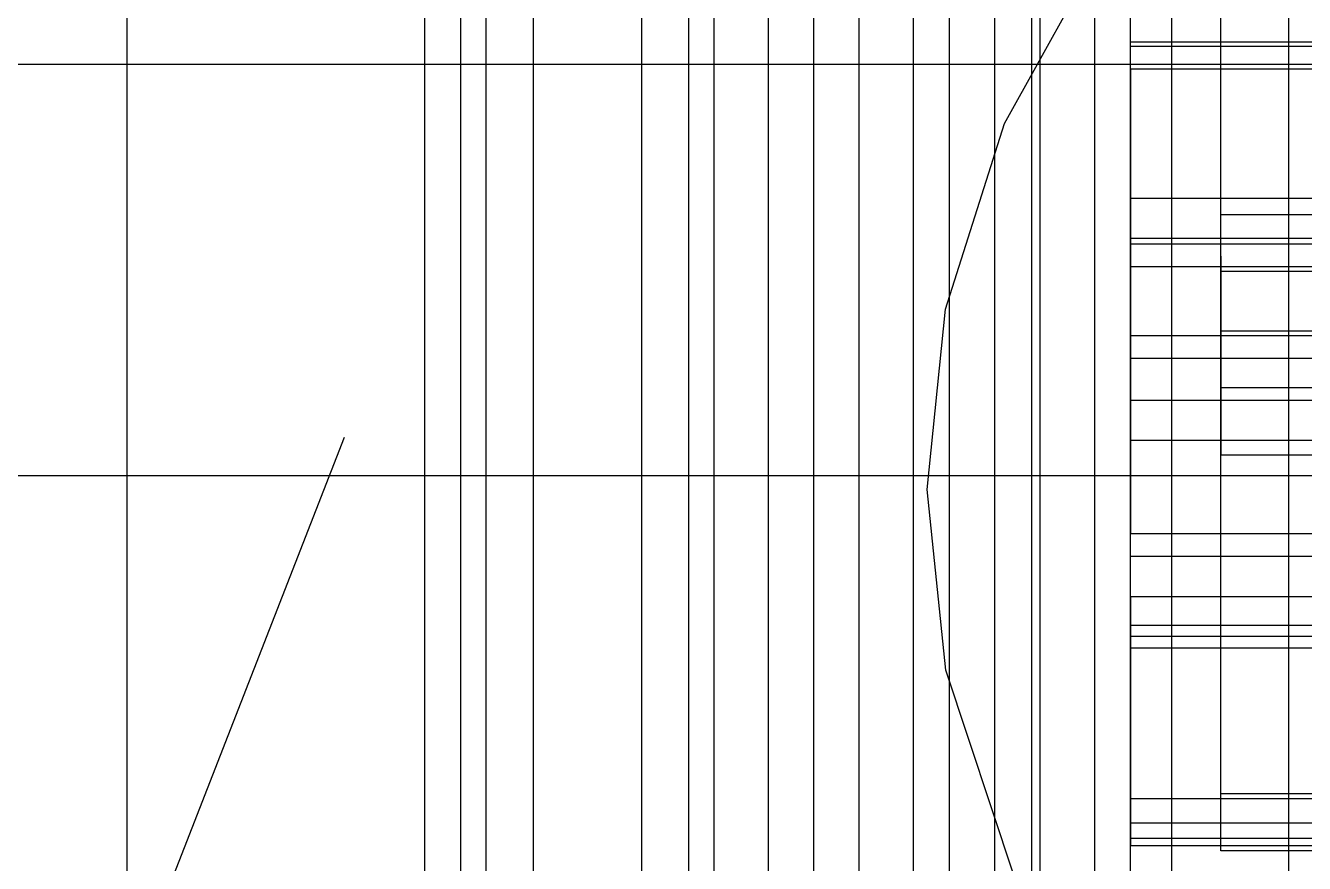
# Model space of a CAD drawing. Header units: millimetres. Extents: x -1355 to 669, y -1138 to 733.
# Drawn here: x -979.32 to -971.54, y 37.14 to 42.24 of the extents above; entities that cross this region are included whole.
import ezdxf

# ---------------------------------------------------------------- set-up
doc = ezdxf.new("R2010")
doc.units = ezdxf.units.MM
doc.layers.add('HIDDEN', color=8, linetype='Continuous')
doc.layers.add('VISIBLE', color=7, linetype='Continuous')

msp = doc.modelspace()

# ---------------------------------------------------------------- linework, layer by layer
at = {"layer": 'HIDDEN'}
for points in [[(-973.1984, 29), (-973.1984, 93)], [(-973.1984, 29), (-973.1984, 93)], [(-974.7984, 31.32), (-974.7984, 56.84)], [(-974.7984, 31.32), (-974.7984, 56.84)], [(-974.7984, 31.32), (-974.7984, 56.84)], [(-974.7984, 31.32), (-974.7984, 56.84)], [(-974.5234, 31.65), (-974.5234, 56.51)], [(-974.5234, 31.65), (-974.5234, 56.51)], [(-974.5234, 31.65), (-974.5234, 56.51)], [(-974.5234, 31.65), (-974.5234, 56.51)], [(-976.6684, 31.1), (-976.6684, 56.4)], [(-976.6684, 31.1), (-976.6684, 56.4)], [(-976.6684, 31.1), (-976.6684, 56.4)], [(-976.6684, 31.1), (-976.6684, 56.4)], [(-976.5144, 31.1), (-976.5144, 56.4)], [(-976.5144, 31.1), (-976.5144, 56.4)], [(-976.5144, 31.1), (-976.5144, 56.4)], [(-976.5144, 31.1), (-976.5144, 56.4)], [(-976.5144, 31.1), (-976.5144, 56.4)], [(-976.5144, 31.1), (-976.5144, 56.4)], [(-976.5144, 31.1), (-976.5144, 56.4)], [(-976.5144, 31.1), (-976.5144, 56.4)], [(-976.5144, 31.1), (-976.5144, 56.4)], [(-976.5144, 31.1), (-976.5144, 56.4)], [(-976.5144, 31.1), (-976.5144, 56.4)], [(-976.5144, 31.1), (-976.5144, 56.4)], [(-976.5144, 31.1), (-976.5144, 56.4)], [(-976.5144, 31.1), (-976.5144, 56.4)], [(-976.5144, 31.1), (-976.5144, 56.4)], [(-976.5144, 31.1), (-976.5144, 56.4)], [(-976.5144, 31.1), (-976.5144, 56.4)], [(-976.5144, 31.1), (-976.5144, 56.4)], [(-976.5144, 31.1), (-976.5144, 56.4)], [(-976.5144, 31.1), (-976.5144, 56.4)], [(-976.2284, 31.1), (-976.2284, 56.4)], [(-976.2284, 31.1), (-976.2284, 56.4)], [(-975.5684, 31.1), (-975.5684, 56.4)], [(-975.5684, 31.1), (-975.5684, 56.4)], [(-975.2824, 31.1), (-975.2824, 56.4)], [(-975.2824, 31.1), (-975.2824, 56.4)], [(-975.2824, 31.1), (-975.2824, 56.4)], [(-975.2824, 31.1), (-975.2824, 56.4)], [(-975.2824, 31.1), (-975.2824, 56.4)], [(-975.2824, 31.1), (-975.2824, 56.4)], [(-975.2824, 31.1), (-975.2824, 56.4)], [(-975.2824, 31.1), (-975.2824, 56.4)], [(-975.2824, 31.1), (-975.2824, 56.4)], [(-975.2824, 31.1), (-975.2824, 56.4)], [(-975.2824, 31.1), (-975.2824, 56.4)], [(-975.2824, 31.1), (-975.2824, 56.4)], [(-975.2824, 31.1), (-975.2824, 56.4)], [(-975.2824, 31.1), (-975.2824, 56.4)], [(-975.2824, 31.1), (-975.2824, 56.4)], [(-975.2824, 31.1), (-975.2824, 56.4)], [(-975.2824, 31.1), (-975.2824, 56.4)], [(-975.2824, 31.1), (-975.2824, 56.4)], [(-975.2824, 31.1), (-975.2824, 56.4)], [(-975.2824, 31.1), (-975.2824, 56.4)], [(-975.1284, 31.1), (-975.1284, 56.4)], [(-975.1284, 31.1), (-975.1284, 56.4)], [(-975.1284, 31.1), (-975.1284, 56.4)], [(-975.1284, 31.1), (-975.1284, 56.4)], [(-978.6984, 3.61), (-978.6984, 56.18)], [(-978.6984, 3.61), (-978.6984, 56.18)], [(-978.6984, 4.05), (-978.6984, 56.18)], [(-978.6984, 4.05), (-978.6984, 56.18)], [(-978.6984, 4.49), (-978.6984, 56.18)], [(-978.6984, 4.49), (-978.6984, 56.18)], [(-978.6984, 5.59), (-978.6984, 56.18)], [(-978.6984, 5.59), (-978.6984, 56.18)], [(-974.2484, 31.98), (-974.2484, 56.18)], [(-974.2484, 31.98), (-974.2484, 56.18)], [(-974.2484, 31.98), (-974.2484, 56.18)], [(-974.2484, 31.98), (-974.2484, 56.18)], [(-973.6984, 32.53), (-973.6984, 55.63)], [(-973.6984, 32.53), (-973.6984, 55.63)], [(-973.6984, 32.53), (-973.6984, 55.63)], [(-973.6984, 32.53), (-973.6984, 55.63)], [(-973.6984, 32.53), (-973.6984, 55.63)], [(-973.6984, 32.53), (-973.6984, 55.63)], [(-973.4234, 32.805), (-973.4234, 55.355)], [(-973.4234, 32.805), (-973.4234, 55.355)], [(-973.4234, 32.805), (-973.4234, 55.355)], [(-973.4234, 32.805), (-973.4234, 55.355)], [(-973.4234, 32.805), (-973.4234, 55.355)], [(-973.4234, 32.805), (-973.4234, 55.355)], [(-973.4234, 32.805), (-973.4234, 55.355)], [(-973.4234, 32.805), (-973.4234, 55.355)], [(-973.1484, 33.08), (-973.1484, 55.08)], [(-973.1484, 33.08), (-973.1484, 55.08)], [(-973.1484, 33.08), (-973.1484, 55.08)], [(-973.1484, 33.08), (-973.1484, 55.08)], [(-973.1484, 33.355), (-973.1484, 54.805)], [(-973.1484, 33.355), (-973.1484, 54.805)], [(-973.1484, 33.355), (-973.1484, 54.805)], [(-973.1484, 33.355), (-973.1484, 54.805)], [(-973.1484, 33.355), (-973.1484, 54.805)], [(-973.1484, 33.355), (-973.1484, 54.805)], [(-973.9184, 33.63), (-973.9184, 54.53)], [(-973.9184, 33.63), (-973.9184, 54.53)], [(-973.9184, 33.63), (-973.9184, 54.53)], [(-971.6359, 33.85), (-971.6359, 54.31)], [(-971.6359, 33.85), (-971.6359, 54.31)], [(-976.8884, 33.3), (-976.8884, 54.2)], [(-976.8884, 33.3), (-976.8884, 54.2)], [(-972.8153, 34.18), (-972.8153, 53.98)], [(-972.3464, 34.18), (-972.3464, 53.98)], [(-978.6984, 4.71), (-978.6984, 46.83)], [(-978.6984, 4.71), (-978.6984, 46.83)], [(-978.6984, 5.15), (-978.6984, 46.83)], [(-978.6984, 5.15), (-978.6984, 46.83)], [(-972.0484, 41.0858), (-972.0484, 43.8992)], [(-972.0484, 41.0858), (-972.0484, 43.8992)], [(-972.5984, 42.1098), (-972.5984, 43.7326)], [(-972.5984, 42.1098), (-972.5984, 43.7326)], [(-972.0484, 40.7408), (-972.0484, 43.5542)], [(-972.0484, 40.7408), (-972.0484, 43.5542)], [(-972.5984, 42.1352), (-972.5984, 43.3632)], [(-972.5984, 41.1848), (-972.5984, 43.3632)], [(-972.5984, 40.9074), (-972.5984, 42.5302)], [(-972.5984, 40.9074), (-972.5984, 42.5302)], [(-941.7984, 42.1352), (-972.5984, 42.1352)], [(-972.5984, 39.9568), (-972.5984, 42.1352)], [(-972.5984, 40.9074), (-972.5984, 42.1098)], [(-941.7984, 42.1098), (-972.5984, 42.1098)], [(-972.5984, 40.9074), (-972.5984, 42.1098)], [(-941.7984, 42.1098), (-972.5984, 42.1098)], [(-922.1984, 42), (-992.1984, 42)], [(-922.1984, 42), (-992.1984, 42)], [(-922.1984, 42), (-992.1984, 42)], [(-922.1984, 42), (-992.1984, 42)], [(-972.5984, 41.9726), (-972.5984, 40.7702)], [(-941.7984, 41.9726), (-972.5984, 41.9726)], [(-972.5984, 40.3498), (-972.5984, 41.9726)], [(-972.5984, 41.9726), (-972.5984, 40.7702)], [(-941.7984, 41.9726), (-972.5984, 41.9726)], [(-972.5984, 40.3498), (-972.5984, 41.9726)], [(-972.5984, 39.9568), (-972.5984, 41.1848)], [(-941.7984, 41.1848), (-972.5984, 41.1848)], [(-972.0484, 40.7408), (-972.0484, 41.0858)], [(-942.3484, 41.0858), (-972.0484, 41.0858)], [(-972.0484, 40.7408), (-972.0484, 41.0858)], [(-942.3484, 41.0858), (-972.0484, 41.0858)], [(-972.5984, 40.9432), (-972.5984, 39.7152)], [(-941.7984, 40.9432), (-972.5984, 40.9432)], [(-972.5984, 38.7648), (-972.5984, 40.9432)], [(-941.7984, 40.9074), (-972.5984, 40.9074)], [(-941.7984, 40.9074), (-972.5984, 40.9074)], [(-972.0484, 40.835), (-972.0484, 40.8174)], [(-972.0484, 40.8174), (-972.0484, 40.835)], [(-972.0484, 40.835), (-972.0484, 40.8174)], [(-972.0484, 40.8174), (-972.0484, 40.835)], [(-972.0484, 40.835), (-972.0484, 40.8174)], [(-972.0484, 40.8174), (-972.0484, 40.835)], [(-972.0484, 40.835), (-972.0484, 40.8174)], [(-972.0484, 40.8174), (-972.0484, 40.835)], [(-972.0484, 40.835), (-972.0484, 40.8174)], [(-972.0484, 40.8174), (-972.0484, 40.835)], [(-972.0484, 40.835), (-972.0484, 40.8174)], [(-972.0484, 40.8174), (-972.0484, 40.835)], [(-972.0484, 40.835), (-972.0484, 40.8174)], [(-972.0484, 40.8174), (-972.0484, 40.835)], [(-972.0484, 40.835), (-972.0484, 40.8174)], [(-972.0484, 40.8174), (-972.0484, 40.835)], [(-972.0484, 40.835), (-972.0484, 40.8174)], [(-972.0484, 40.8174), (-972.0484, 40.835)], [(-972.0484, 40.8174), (-972.0484, 40.7657)], [(-972.0484, 40.7657), (-972.0484, 40.8174)], [(-972.0484, 40.8174), (-972.0484, 40.7657)], [(-972.0484, 40.7657), (-972.0484, 40.8174)], [(-972.0484, 40.8174), (-972.0484, 40.7657)], [(-972.0484, 40.7657), (-972.0484, 40.8174)], [(-972.0484, 40.8174), (-972.0484, 40.7657)], [(-972.0484, 40.7657), (-972.0484, 40.8174)], [(-972.0484, 40.8174), (-972.0484, 40.7657)], [(-972.0484, 40.7657), (-972.0484, 40.8174)], [(-972.0484, 40.8174), (-972.0484, 40.7657)], [(-972.0484, 40.7657), (-972.0484, 40.8174)], [(-972.0484, 40.8174), (-972.0484, 40.7657)], [(-972.0484, 40.7657), (-972.0484, 40.8174)], [(-972.0484, 40.8174), (-972.0484, 40.7657)], [(-972.0484, 40.7657), (-972.0484, 40.8174)], [(-972.0484, 40.8174), (-972.0484, 40.7657)], [(-972.0484, 40.7657), (-972.0484, 40.8174)], [(-941.7984, 40.7702), (-972.5984, 40.7702)], [(-972.5984, 39.1474), (-972.5984, 40.7702)], [(-941.7984, 40.7702), (-972.5984, 40.7702)], [(-972.5984, 39.1474), (-972.5984, 40.7702)], [(-972.0484, 40.7657), (-972.0484, 40.6828)], [(-972.0484, 40.6828), (-972.0484, 40.7657)], [(-972.0484, 40.7657), (-972.0484, 40.6828)], [(-972.0484, 40.6828), (-972.0484, 40.7657)], [(-972.0484, 40.7657), (-972.0484, 40.6828)], [(-972.0484, 40.6828), (-972.0484, 40.7657)], [(-972.0484, 40.7657), (-972.0484, 40.6828)], [(-972.0484, 40.6828), (-972.0484, 40.7657)], [(-972.0484, 40.7657), (-972.0484, 40.6828)], [(-972.0484, 40.6828), (-972.0484, 40.7657)], [(-972.0484, 40.7657), (-972.0484, 40.6828)], [(-972.0484, 40.6828), (-972.0484, 40.7657)], [(-972.0484, 40.7657), (-972.0484, 40.6828)], [(-972.0484, 40.6828), (-972.0484, 40.7657)], [(-972.0484, 40.7657), (-972.0484, 40.6828)], [(-972.0484, 40.6828), (-972.0484, 40.7657)], [(-972.0484, 40.7657), (-972.0484, 40.6828)], [(-972.0484, 40.6828), (-972.0484, 40.7657)], [(-942.3484, 40.7408), (-972.0484, 40.7408)], [(-942.3484, 40.7408), (-972.0484, 40.7408)], [(-972.0484, 40.6828), (-972.0484, 40.5737)], [(-972.0484, 40.5737), (-972.0484, 40.6828)], [(-972.0484, 40.6828), (-972.0484, 40.5737)], [(-972.0484, 40.5737), (-972.0484, 40.6828)], [(-972.0484, 40.6828), (-972.0484, 40.5737)], [(-972.0484, 40.5737), (-972.0484, 40.6828)], [(-972.0484, 40.6828), (-972.0484, 40.5737)], [(-972.0484, 40.5737), (-972.0484, 40.6828)], [(-972.0484, 40.6828), (-972.0484, 40.5737)], [(-972.0484, 40.5737), (-972.0484, 40.6828)], [(-972.0484, 40.6828), (-972.0484, 40.5737)], [(-972.0484, 40.5737), (-972.0484, 40.6828)], [(-972.0484, 40.6828), (-972.0484, 40.5737)], [(-972.0484, 40.5737), (-972.0484, 40.6828)], [(-972.0484, 40.6828), (-972.0484, 40.5737)], [(-972.0484, 40.5737), (-972.0484, 40.6828)], [(-972.0484, 40.6828), (-972.0484, 40.5737)], [(-972.0484, 40.5737), (-972.0484, 40.6828)], [(-972.0484, 40.5737), (-972.0484, 40.4445)], [(-972.0484, 40.4445), (-972.0484, 40.5737)], [(-972.0484, 40.5737), (-972.0484, 40.4445)], [(-972.0484, 40.4445), (-972.0484, 40.5737)], [(-972.0484, 40.5737), (-972.0484, 40.4445)], [(-972.0484, 40.4445), (-972.0484, 40.5737)], [(-972.0484, 40.5737), (-972.0484, 40.4445)], [(-972.0484, 40.4445), (-972.0484, 40.5737)], [(-972.0484, 40.5737), (-972.0484, 40.4445)], [(-972.0484, 40.4445), (-972.0484, 40.5737)], [(-972.0484, 40.5737), (-972.0484, 40.4445)], [(-972.0484, 40.4445), (-972.0484, 40.5737)], [(-972.0484, 40.5737), (-972.0484, 40.4445)], [(-972.0484, 40.4445), (-972.0484, 40.5737)], [(-972.0484, 40.5737), (-972.0484, 40.4445)], [(-972.0484, 40.4445), (-972.0484, 40.5737)], [(-972.0484, 40.5737), (-972.0484, 40.4445)], [(-972.0484, 40.4445), (-972.0484, 40.5737)], [(-972.0484, 40.4445), (-972.0484, 40.3029)], [(-972.0484, 40.3029), (-972.0484, 40.4445)], [(-972.0484, 40.4445), (-972.0484, 40.3029)], [(-972.0484, 40.3029), (-972.0484, 40.4445)], [(-972.0484, 40.4445), (-972.0484, 40.3029)], [(-972.0484, 40.3029), (-972.0484, 40.4445)], [(-972.0484, 40.4445), (-972.0484, 40.3029)], [(-972.0484, 40.3029), (-972.0484, 40.4445)], [(-972.0484, 40.4445), (-972.0484, 40.3029)], [(-972.0484, 40.3029), (-972.0484, 40.4445)], [(-972.0484, 40.4445), (-972.0484, 40.3029)], [(-972.0484, 40.3029), (-972.0484, 40.4445)], [(-972.0484, 40.4445), (-972.0484, 40.3029)], [(-972.0484, 40.3029), (-972.0484, 40.4445)], [(-972.0484, 40.4445), (-972.0484, 40.3029)], [(-972.0484, 40.3029), (-972.0484, 40.4445)], [(-972.0484, 40.4445), (-972.0484, 40.3029)], [(-972.0484, 40.3029), (-972.0484, 40.4445)], [(-972.5984, 40.3498), (-972.5984, 39.1474)], [(-941.7984, 40.3498), (-972.5984, 40.3498)], [(-972.5984, 40.3498), (-972.5984, 39.1474)], [(-941.7984, 40.3498), (-972.5984, 40.3498)], [(-972.0484, 40.0342), (-972.0484, 40.3792)], [(-942.3484, 40.3792), (-972.0484, 40.3792)], [(-972.0484, 37.5658), (-972.0484, 40.3792)], [(-972.0484, 40.0342), (-972.0484, 40.3792)], [(-942.3484, 40.3792), (-972.0484, 40.3792)], [(-972.0484, 37.5658), (-972.0484, 40.3792)], [(-972.0484, 40.3029), (-972.0484, 40.1571)], [(-972.0484, 40.1571), (-972.0484, 40.3029)], [(-972.0484, 40.3029), (-972.0484, 40.1571)], [(-972.0484, 40.1571), (-972.0484, 40.3029)], [(-972.0484, 40.3029), (-972.0484, 40.1571)], [(-972.0484, 40.1571), (-972.0484, 40.3029)], [(-972.0484, 40.3029), (-972.0484, 40.1571)], [(-972.0484, 40.1571), (-972.0484, 40.3029)], [(-972.0484, 40.3029), (-972.0484, 40.1571)], [(-972.0484, 40.1571), (-972.0484, 40.3029)], [(-972.0484, 40.3029), (-972.0484, 40.1571)], [(-972.0484, 40.1571), (-972.0484, 40.3029)], [(-972.0484, 40.3029), (-972.0484, 40.1571)], [(-972.0484, 40.1571), (-972.0484, 40.3029)], [(-972.0484, 40.3029), (-972.0484, 40.1571)], [(-972.0484, 40.1571), (-972.0484, 40.3029)], [(-972.0484, 40.3029), (-972.0484, 40.1571)], [(-972.0484, 40.1571), (-972.0484, 40.3029)], [(-972.5984, 39.0102), (-972.5984, 40.2126)], [(-941.7984, 40.2126), (-972.5984, 40.2126)], [(-972.5984, 38.5898), (-972.5984, 40.2126)], [(-972.5984, 39.0102), (-972.5984, 40.2126)], [(-941.7984, 40.2126), (-972.5984, 40.2126)], [(-972.5984, 38.5898), (-972.5984, 40.2126)], [(-972.0484, 40.1571), (-972.0484, 40.0155)], [(-972.0484, 40.0155), (-972.0484, 40.1571)], [(-972.0484, 40.1571), (-972.0484, 40.0155)], [(-972.0484, 40.0155), (-972.0484, 40.1571)], [(-972.0484, 40.1571), (-972.0484, 40.0155)], [(-972.0484, 40.0155), (-972.0484, 40.1571)], [(-972.0484, 40.1571), (-972.0484, 40.0155)], [(-972.0484, 40.0155), (-972.0484, 40.1571)], [(-972.0484, 40.1571), (-972.0484, 40.0155)], [(-972.0484, 40.0155), (-972.0484, 40.1571)], [(-972.0484, 40.1571), (-972.0484, 40.0155)], [(-972.0484, 40.0155), (-972.0484, 40.1571)], [(-972.0484, 40.1571), (-972.0484, 40.0155)], [(-972.0484, 40.0155), (-972.0484, 40.1571)], [(-972.0484, 40.1571), (-972.0484, 40.0155)], [(-972.0484, 40.0155), (-972.0484, 40.1571)], [(-972.0484, 40.1571), (-972.0484, 40.0155)], [(-972.0484, 40.0155), (-972.0484, 40.1571)], [(-942.3484, 40.0342), (-972.0484, 40.0342)], [(-972.0484, 37.2208), (-972.0484, 40.0342)], [(-942.3484, 40.0342), (-972.0484, 40.0342)], [(-972.0484, 37.2208), (-972.0484, 40.0342)], [(-972.0484, 40.0155), (-972.0484, 39.8863)], [(-972.0484, 39.8863), (-972.0484, 40.0155)], [(-972.0484, 40.0155), (-972.0484, 39.8863)], [(-972.0484, 39.8863), (-972.0484, 40.0155)], [(-972.0484, 40.0155), (-972.0484, 39.8863)], [(-972.0484, 39.8863), (-972.0484, 40.0155)], [(-972.0484, 40.0155), (-972.0484, 39.8863)], [(-972.0484, 39.8863), (-972.0484, 40.0155)], [(-972.0484, 40.0155), (-972.0484, 39.8863)], [(-972.0484, 39.8863), (-972.0484, 40.0155)], [(-972.0484, 40.0155), (-972.0484, 39.8863)], [(-972.0484, 39.8863), (-972.0484, 40.0155)], [(-972.0484, 40.0155), (-972.0484, 39.8863)], [(-972.0484, 39.8863), (-972.0484, 40.0155)], [(-972.0484, 40.0155), (-972.0484, 39.8863)], [(-972.0484, 39.8863), (-972.0484, 40.0155)], [(-972.0484, 40.0155), (-972.0484, 39.8863)], [(-972.0484, 39.8863), (-972.0484, 40.0155)], [(-941.7984, 39.9568), (-972.5984, 39.9568)], [(-972.0484, 39.8863), (-972.0484, 39.7772)], [(-972.0484, 39.7772), (-972.0484, 39.8863)], [(-972.0484, 39.8863), (-972.0484, 39.7772)], [(-972.0484, 39.7772), (-972.0484, 39.8863)], [(-972.0484, 39.8863), (-972.0484, 39.7772)], [(-972.0484, 39.7772), (-972.0484, 39.8863)], [(-972.0484, 39.8863), (-972.0484, 39.7772)], [(-972.0484, 39.7772), (-972.0484, 39.8863)], [(-972.0484, 39.8863), (-972.0484, 39.7772)], [(-972.0484, 39.7772), (-972.0484, 39.8863)], [(-972.0484, 39.8863), (-972.0484, 39.7772)], [(-972.0484, 39.7772), (-972.0484, 39.8863)], [(-972.0484, 39.8863), (-972.0484, 39.7772)], [(-972.0484, 39.7772), (-972.0484, 39.8863)], [(-972.0484, 39.8863), (-972.0484, 39.7772)], [(-972.0484, 39.7772), (-972.0484, 39.8863)], [(-972.0484, 39.8863), (-972.0484, 39.7772)], [(-972.0484, 39.7772), (-972.0484, 39.8863)], [(-979.1815, 35.1045), (-977.3766, 39.7338)], [(-972.0484, 39.7772), (-972.0484, 39.6943)], [(-972.0484, 39.6943), (-972.0484, 39.7772)], [(-972.0484, 39.7772), (-972.0484, 39.6943)], [(-972.0484, 39.6943), (-972.0484, 39.7772)], [(-972.0484, 39.7772), (-972.0484, 39.6943)], [(-972.0484, 39.6943), (-972.0484, 39.7772)], [(-972.0484, 39.7772), (-972.0484, 39.6943)], [(-972.0484, 39.6943), (-972.0484, 39.7772)], [(-972.0484, 39.7772), (-972.0484, 39.6943)], [(-972.0484, 39.6943), (-972.0484, 39.7772)], [(-972.0484, 39.7772), (-972.0484, 39.6943)], [(-972.0484, 39.6943), (-972.0484, 39.7772)], [(-972.0484, 39.7772), (-972.0484, 39.6943)], [(-972.0484, 39.6943), (-972.0484, 39.7772)], [(-972.0484, 39.7772), (-972.0484, 39.6943)], [(-972.0484, 39.6943), (-972.0484, 39.7772)], [(-972.0484, 39.7772), (-972.0484, 39.6943)], [(-972.0484, 39.6943), (-972.0484, 39.7772)], [(-941.7984, 39.7152), (-972.5984, 39.7152)], [(-972.5984, 37.5368), (-972.5984, 39.7152)], [(-972.0484, 39.6943), (-972.0484, 39.6426)], [(-972.0484, 39.6426), (-972.0484, 39.6943)], [(-972.0484, 39.6943), (-972.0484, 39.6426)], [(-972.0484, 39.6426), (-972.0484, 39.6943)], [(-972.0484, 39.6943), (-972.0484, 39.6426)], [(-972.0484, 39.6426), (-972.0484, 39.6943)], [(-972.0484, 39.6943), (-972.0484, 39.6426)], [(-972.0484, 39.6426), (-972.0484, 39.6943)], [(-972.0484, 39.6943), (-972.0484, 39.6426)], [(-972.0484, 39.6426), (-972.0484, 39.6943)], [(-972.0484, 39.6943), (-972.0484, 39.6426)], [(-972.0484, 39.6426), (-972.0484, 39.6943)], [(-972.0484, 39.6943), (-972.0484, 39.6426)], [(-972.0484, 39.6426), (-972.0484, 39.6943)], [(-972.0484, 39.6943), (-972.0484, 39.6426)], [(-972.0484, 39.6426), (-972.0484, 39.6943)], [(-972.0484, 39.6943), (-972.0484, 39.6426)], [(-972.0484, 39.6426), (-972.0484, 39.6943)], [(-972.0484, 39.6426), (-972.0484, 39.625)], [(-972.0484, 39.625), (-972.0484, 39.6426)], [(-972.0484, 39.6426), (-972.0484, 39.625)], [(-972.0484, 39.625), (-972.0484, 39.6426)], [(-972.0484, 39.6426), (-972.0484, 39.625)], [(-972.0484, 39.625), (-972.0484, 39.6426)], [(-972.0484, 39.6426), (-972.0484, 39.625)], [(-972.0484, 39.625), (-972.0484, 39.6426)], [(-972.0484, 39.6426), (-972.0484, 39.625)], [(-972.0484, 39.625), (-972.0484, 39.6426)], [(-972.0484, 39.6426), (-972.0484, 39.625)], [(-972.0484, 39.625), (-972.0484, 39.6426)], [(-972.0484, 39.6426), (-972.0484, 39.625)], [(-972.0484, 39.625), (-972.0484, 39.6426)], [(-972.0484, 39.6426), (-972.0484, 39.625)], [(-972.0484, 39.625), (-972.0484, 39.6426)], [(-972.0484, 39.6426), (-972.0484, 39.625)], [(-972.0484, 39.625), (-972.0484, 39.6426)], [(-942.3484, 39.625), (-972.0484, 39.625)], [(-942.3484, 39.625), (-972.0484, 39.625)], [(-942.3484, 39.625), (-972.0484, 39.625)], [(-942.3484, 39.625), (-972.0484, 39.625)], [(-942.3484, 39.625), (-972.0484, 39.625)], [(-942.3484, 39.625), (-972.0484, 39.625)], [(-942.3484, 39.625), (-972.0484, 39.625)], [(-942.3484, 39.625), (-972.0484, 39.625)], [(-942.3484, 39.625), (-972.0484, 39.625)], [(-919.6984, 39.5), (-994.6984, 39.5)], [(-919.6984, 39.5), (-994.6984, 39.5)], [(-941.7984, 39.1474), (-972.5984, 39.1474)], [(-941.7984, 39.1474), (-972.5984, 39.1474)], [(-941.7984, 39.0102), (-972.5984, 39.0102)], [(-972.5984, 37.3874), (-972.5984, 39.0102)], [(-941.7984, 39.0102), (-972.5984, 39.0102)], [(-972.5984, 37.3874), (-972.5984, 39.0102)], [(-972.5984, 38.7648), (-972.5984, 37.5368)], [(-941.7984, 38.7648), (-972.5984, 38.7648)], [(-972.5984, 37.3874), (-972.5984, 38.5898)], [(-941.7984, 38.5898), (-972.5984, 38.5898)], [(-972.5984, 37.3874), (-972.5984, 38.5898)], [(-941.7984, 38.5898), (-972.5984, 38.5898)], [(-972.5984, 37.2952), (-972.5984, 38.5232)], [(-941.7984, 38.5232), (-972.5984, 38.5232)], [(-972.5984, 36.3448), (-972.5984, 38.5232)], [(-972.5984, 38.4526), (-972.5984, 37.2502)], [(-941.7984, 38.4526), (-972.5984, 38.4526)], [(-972.5984, 36.8298), (-972.5984, 38.4526)], [(-972.5984, 38.4526), (-972.5984, 37.2502)], [(-941.7984, 38.4526), (-972.5984, 38.4526)], [(-972.5984, 36.8298), (-972.5984, 38.4526)], [(-972.0484, 37.2208), (-972.0484, 37.5658)], [(-942.3484, 37.5658), (-972.0484, 37.5658)], [(-972.0484, 37.2208), (-972.0484, 37.5658)], [(-942.3484, 37.5658), (-972.0484, 37.5658)], [(-941.7984, 37.5368), (-972.5984, 37.5368)], [(-941.7984, 37.3874), (-972.5984, 37.3874)], [(-941.7984, 37.3874), (-972.5984, 37.3874)], [(-941.7984, 37.2952), (-972.5984, 37.2952)], [(-972.5984, 35.1168), (-972.5984, 37.2952)], [(-941.7984, 37.2502), (-972.5984, 37.2502)], [(-972.5984, 35.6274), (-972.5984, 37.2502)], [(-941.7984, 37.2502), (-972.5984, 37.2502)], [(-972.5984, 35.6274), (-972.5984, 37.2502)], [(-942.3484, 37.2208), (-972.0484, 37.2208)], [(-942.3484, 37.2208), (-972.0484, 37.2208)]]:
    msp.add_lwpolyline(points, dxfattribs=at)
at = {"layer": 'VISIBLE'}
for points in [[(-973.365, 41.6412), (-972.742, 42.762)], [(-973.7224, 40.5136), (-973.365, 41.6412)], [(-973.8344, 39.4166), (-973.7224, 40.5136)], [(-973.7209, 38.3192), (-973.8344, 39.4166)], [(-973.3058, 37.066), (-973.7209, 38.3192)]]:
    msp.add_lwpolyline(points, dxfattribs=at)

doc.saveas('drawing.dxf')
